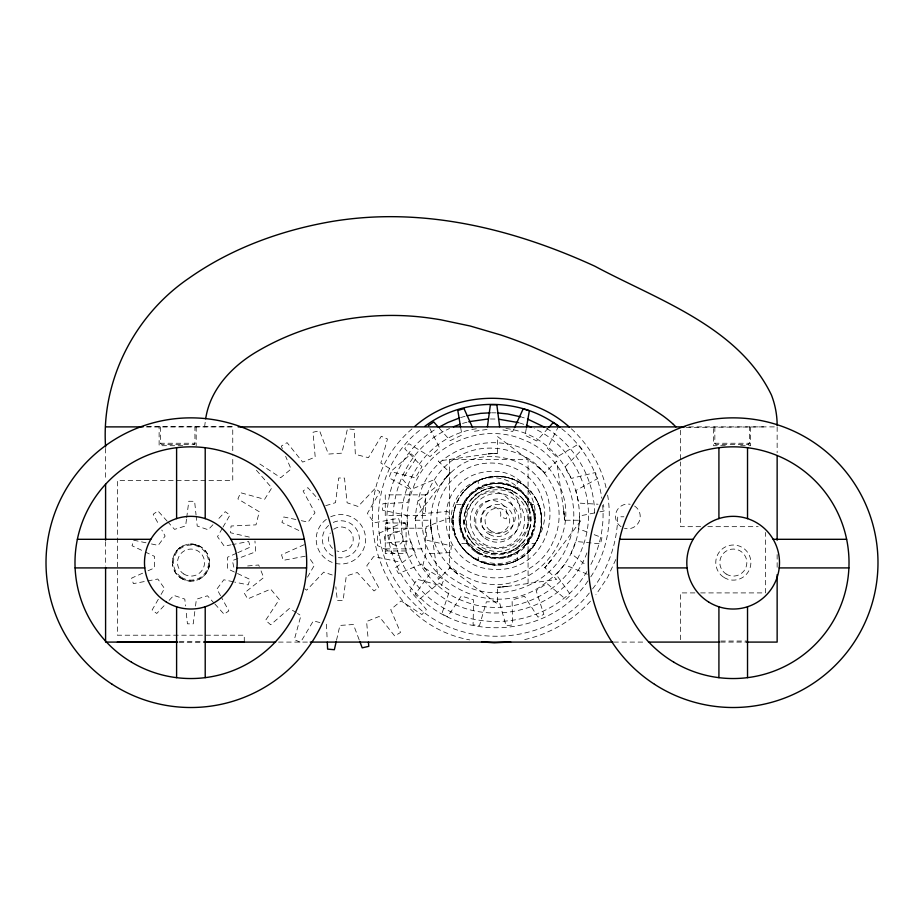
<?xml version="1.0" encoding="UTF-8"?>
<svg xmlns="http://www.w3.org/2000/svg" width="924" height="924" viewBox="0 0 924 924"><rect width="100%" height="100%" fill="white"/><g stroke="black" fill="none" stroke-linecap="round" stroke-linejoin="round"><path stroke-width="0.69" stroke-dasharray="4.62 3.46" d="M172.488 562.751C172.291 554.654 178.043 546.916 185.863 544.779M209.54 562.393C209.736 570.489 203.973 578.228 196.165 580.364M453.003 520.304C451.513 518.098 458.593 495.449 454.643 508.697L455.313 506.514M482.767 486.371L473.769 491.811L467.336 498.579L462.381 507.796L460.187 518.064L460.66 527.107L463.767 536.763L469.704 545.599L476.842 551.732L485.47 555.936L495.206 557.819L505.624 556.953L515.13 553.361L523.642 546.996L530.792 536.994L534.315 525.086L533.98 513.987L534.557 519.531C534.291 505.671 525.537 492.48 512.901 486.809M460.152 522.707L460.187 518.064M534.569 521.367A37.237 37.237 0 0 1 478.101 552.529A37.237 37.237 0 0 1 479.348 488.034A37.237 37.237 0 0 1 534.569 521.367L533.206 530.676M537.687 539.004L541.025 528.158L541.487 516.562M453.834 512.115C446.8 541.476 476.114 570.882 505.451 564.229M541.522 524.22L541.533 517.151L540.136 509.089L537.306 501.455L532.64 493.82L525.398 486.324L517.255 481.034L507.08 477.396L497.805 476.31L509.286 477.951L504.851 476.957L505.451 477.061M460.106 519.923L461.48 510.614M453.234 516.158L453.118 517.579L453.326 515.349M541.36 525.929L541.025 528.158L541.175 514.033L538.138 503.291M204.608 426.888L205.359 420.813M186.509 519.069L185.632 525.918L174.567 529.371L168.087 522.199M186.694 517.694L188.808 501.258L194.606 501.316L196.061 515.061M194.802 611.561L193.22 623.896L187.422 623.827L186.117 611.457M195.507 606.075L196.396 599.226L207.461 595.772L213.929 602.956M534.037 526.957L534.384 524.462M460.36 516.204L460.637 514.333M526.276 428.482L525.086 435.296L536.705 440.944L547.805 428.597M465.142 512.092C453.303 553.915 519.531 571.228 529.66 528.967C541.51 487.144 475.283 469.831 465.142 512.092L466.401 508.258L465.846 509.759M336.509 640.274L339.928 625.421L353.407 624.52L359.274 640.066M454.088 510.903L454.793 508.177M208.524 568.595L209.043 566.816M531.843 534.638L533.471 529.671M461.272 511.388L462.705 506.964M539.512 534.303L540.586 530.376L538.577 536.925L539.362 534.777M529.66 528.967L528.413 532.802L528.967 531.288M615.8 559.528L607.588 577.373L595.911 594.779M462.381 507.796L464.298 503.464M538.669 536.694C533.275 550.923 520.05 561.769 505.058 564.298L509.066 563.397L507.08 563.894L507.934 563.698M586.925 552.864C563.871 616.169 471.852 634.407 427.142 583.806C375.814 534.141 405.301 438.519 476.772 428.701M531.97 534.315L530.376 537.826M513.917 428.932L512.751 431.439L499.988 429.464M500.369 476.414C481.589 474.855 462.739 486.763 456.086 504.4L463.825 504.4L467.336 498.579M458.004 500.184L456.999 502.252L459.113 498.186M590.886 564.437C600.277 546.384 604.481 525.652 602.656 505.37M558.685 426.079L547.355 448.267L556.791 457.091L578.158 444.294L582.178 449.364L564.807 467.221L571.228 478.436L595.414 472.511L597.759 478.528L575.895 490.482L578.724 503.083L598.071 504.227M528.274 541.383L530.792 536.994M158.316 599.249L152.102 610.013L156.757 613.478L165.292 604.435M161.076 594.455L164.518 588.472L157.819 579.025L133.379 583.622L131.647 578.089L143.001 573.019M222.338 528.297L217.498 536.671L224.209 546.13L231 544.848M223.019 527.096L229.926 515.13L225.271 511.665L216.736 520.709M307.507 577.165L314.403 565.199L308.443 556.791M590.794 576.83C606.571 552.748 612.6 522.603 607.484 494.271M586.809 571.575C552.887 631.589 459.193 639.281 416.678 584.823C374.266 537.756 390.783 454.065 449.526 428.551M460.325 496.246L463.016 492.584M528.424 541.141L526.172 544.213M531.658 548.706L534.349 545.044M592.596 588.888C608.454 568.387 617.255 542.665 617.729 516.782L623.908 516.782M587.964 580.907C550.843 637.052 461.942 644.247 416.793 594.201C370.235 548.706 379.14 462.566 435.712 429.152M533.056 546.916L527.05 553.545M176.149 551.513L177.373 550.046M446.881 476.368L413.767 520.235L430.515 520.235A66.967 66.967 0 0 0 431.185 529.706L438.288 579.429L450.127 567.59A66.967 66.967 0 0 0 457.299 573.804L497.47 603.938L497.47 587.202A66.967 66.967 0 0 0 506.941 586.521L556.652 579.429L544.813 567.59A66.967 66.967 0 0 0 551.039 560.418L581.173 520.235L564.437 520.235A66.967 66.967 0 0 0 563.755 510.764L556.652 461.053L544.813 472.892A66.967 66.967 0 0 0 537.653 466.666L497.47 436.532L497.47 453.28A66.967 66.967 0 0 0 487.999 453.95L438.288 461.053L450.127 472.892A66.967 66.967 0 0 0 443.901 480.064L450.127 472.892L446.881 476.368L449.376 473.642L449.376 568.329M524.936 545.645L526.83 543.381L535.389 543.381M589.281 593.046C546.916 647.331 457.241 651.293 410.81 600.219C363.686 553.973 368.399 468.133 421.887 428.632M212.947 524.728L208.2 529.752L197.216 526.045L196.2 516.435M169.08 600.415L173.816 595.391L184.8 599.099L185.528 605.971M466.019 489.27L464.483 490.875L467.625 487.745M590.471 601.166C572.695 620.639 548.844 634.615 522.961 639.939M449.295 473.735L450.127 472.892M469.738 495.645L478.262 488.657L478.262 480.619L483.691 478.459L479.983 479.845M473.4 497.389L476.391 494.64L475.155 495.691M521.413 543.67L518.422 546.419L519.658 545.356M411.965 428.932C337.734 492.261 373.827 622.233 469.738 639.916M178.736 548.706L180.203 547.528M469.242 486.347L471.817 484.395L469.288 486.313M470.997 484.984L472.742 483.76M521.933 557.53L523.689 556.294L520.154 558.65M519.473 550.6L517.255 552.113L517.255 560.256L514.691 561.434L520.143 558.662M517.994 551.628L507.184 556.56M479.013 492.723L482.097 490.91L481.092 491.452M515.8 548.336L512.716 550.15L513.721 549.607M480.422 487.468L478.17 488.715L481.219 487.075M474.52 482.628L480.503 479.625M517.301 560.221L518.341 559.678M148.048 570.766L154.354 567.96L154.493 556.364L145.749 552.229M236.498 553.257L227.662 557.195L227.535 568.78L250.011 579.429L248.163 584.915L234.638 582.051M237.757 552.691L250.381 547.054L248.648 541.522L232.351 544.594M304.239 544.675L281.531 554.816L283.264 560.348L307.704 555.74M512.901 554.481L508.131 556.283M512.739 562.219L510.984 562.82L515.038 561.295M482.686 486.405C493.959 481.485 507.611 482.709 517.833 489.547M485.585 501.778C493.404 498.221 503.938 502.24 506.398 510.718A13.005 13.005 0 0 1 506.872 516.25A12.289 12.289 0 0 1 506.225 518.849L500.415 516.782A6.168 6.168 0 0 0 500.796 515.014A6.872 6.872 0 0 0 500.519 512.589A8.05 8.05 0 0 0 497.643 508.547A9.91 9.91 0 0 0 488.045 507.542A11.538 11.538 0 0 0 484.153 510.048C467.047 538.184 519.011 543.37 515.13 512.624C501.64 464.287 439.951 511.573 477.315 542.111A31.37 31.37 0 0 0 500.531 548.417C528.644 545.992 539.708 506.745 518.953 488.588C500.45 469.08 464.506 477.154 454.931 501.986C442.492 527.997 462.959 560.868 491.222 563.028C524.451 568.029 553.187 531.82 542.469 500.392C533.171 463.19 481.416 450.473 454.874 477.419C428.193 500.531 431.97 546.973 461.018 566.493C490.875 589.443 538.958 575.975 553.291 541.245C568.595 509.563 552.413 468.006 520.096 454.342C430.596 418.098 380.145 550.069 467.821 586.971C505.486 603.453 553.303 582.801 567.856 544.49C585.065 505.012 563.397 454.931 523.238 439.732C481.011 421.321 427.489 445.634 412.739 489.119C395.449 532.859 421.009 586.671 465.396 601.755C510.972 619.715 567.024 593.058 582.686 546.8C599.884 502.552 577.442 448.152 534.199 428.574M484.303 485.758L485.874 485.216M510.36 563.016L512.855 562.173M325.687 505.717L335.516 502.644L338.692 477.974L344.49 478.043L347.112 502.772L358.085 506.479L375.156 488.392L379.81 491.857L367.394 513.398L374.093 522.845L398.533 518.249L400.265 523.781L377.558 533.91L377.419 545.507L399.896 556.144L398.048 561.642L373.712 556.491L366.793 565.788L378.724 587.606L374.001 590.967L357.345 572.499L346.281 575.952L343.104 600.612L337.306 600.554L335.851 586.809M485.042 485.493L490.02 484.13M482.825 478.748L491.718 476.668L499.295 476.357L491.718 476.668M460.579 417.567L465.858 416.1M462.543 423.423L467.509 422.049M485.216 477.997L487.606 477.396M487.803 488.6L491.337 487.745L490.159 487.988M507.01 552.46L503.476 553.314L504.654 553.072M594.559 512.936L579.648 515.973L578.632 528.851L588.992 532.732M599.988 511.827L604.053 511.007L603.591 504.562M489.154 484.315L492.619 483.702M505.52 556.976L494.756 557.796M160.36 426.888L160.36 443.243L161.596 444.479L194.155 444.386L194.941 443.243L194.941 426.888M714.841 426.888L714.841 443.243L715.626 444.386L748.186 444.479L749.422 443.243L749.422 426.888M387.733 522.996L386.821 523.169L387.733 522.996A2.472 2.472 0 0 0 385.262 525.467M187.503 544.386L189.143 544.144M194.514 580.757L192.885 581M487.063 429.417L474.289 431.3L473.146 428.771M503.06 557.438L497.828 557.877M502.956 564.622L495.38 564.934L487.664 563.906L492.688 564.726L482.698 562.485M502.922 564.622L494.271 564.864M247.644 565.962L258.685 564.991L260.198 568.745M494.409 483.518L503.649 483.945M495.206 483.46L500.462 483.541M495.241 476.357L502.922 476.668M491.533 412.809L496.534 412.866M490.39 418.988L496.373 419.034M146.997 426.773L232.756 426.773L232.756 455.162M146.211 426.888L233.853 426.888M688.877 426.888L775.721 426.888M686.278 427.396L765.372 426.888M182.744 445.714L159.124 445.714L159.124 426.773M725.317 445.714L713.605 445.714L713.605 427.396M740.644 445.714L750.658 445.714L750.658 427.396M700.658 526.68L680.514 526.68L680.514 461.931M707.842 526.68L758.177 526.68M385.262 528.205L425.652 528.205L425.652 548.891L385.262 548.891M385.262 550.958L406.11 550.958M694.906 592.908L680.514 592.908L680.514 641.048M700.658 592.908L765.372 592.908L765.372 532.432M720.789 641.048L746.673 641.048M179.372 641.891L203.892 641.891M179.083 642.088L203.961 642.088M278.528 642.088L310.233 642.088M613.836 642.088L646.003 642.088M720.628 642.088L746.615 642.088M190.829 544.051C198.926 543.843 206.676 549.607 208.801 557.415M191.187 581.092C183.091 581.3 175.352 575.537 173.215 567.729M492.053 564.656L495.241 564.922M482.686 554.874L480.157 553.684L487.306 556.502L495.206 557.819M403.649 522.996L404.55 523.169L403.649 522.996A2.472 2.472 0 0 1 406.11 525.467M499.838 487.271L503.476 487.745L502.263 487.537M494.975 553.776L491.337 553.314L492.55 553.511M490.02 557.16L492.896 557.611M505.913 428.517C576.899 436.729 606.525 535.643 549.376 579.741C492.122 630.63 397.355 573.781 418.48 499.041C432.49 435.054 527.546 420.986 556.837 480.746C590.378 538.149 523.619 609.205 464.83 576.172C399.572 543.058 435.793 439.593 507.888 458.893C572.776 475.248 559.205 576.102 490.621 569.184C433.402 564.31 429.163 476.611 488.507 471.494C540.436 466.158 555.613 546.015 501.42 554.573A37.549 37.549 0 0 1 473.562 547.077C466.828 541.695 461.942 533.98 460.383 525.467M503.06 483.853L508.131 485.008M295.911 519.531L283.749 516.955L281.901 522.441L300.623 531.312M301.328 520.674L308.085 522.106L315.003 512.808L303.072 490.991L307.796 487.629L318.896 499.942M146.027 542.804L133.865 540.228L132.017 545.726L144.502 551.64M151.432 543.947L158.2 545.379L165.119 536.082L161.804 530.018M233.287 581.762L223.827 579.764L216.909 589.062L220.882 596.338M249.365 537.087L230.469 532.744L231.081 526.01L255.983 524.867L259.286 511.757L237.907 498.937L240.563 492.723L264.599 499.33L271.795 487.884L255.417 469.092M485.389 563.34L487.606 563.894M319.912 622.557L313.363 620.905L300.543 642.296L294.329 639.639L300.935 615.592L297.493 613.444M505.624 484.338L511.018 486.001M195.253 544.548L200.473 546.65M522.106 417.255L524.255 417.925M519.392 422.88L525.433 424.867M332.247 574.994L323.712 572.118L306.641 590.205L304.781 588.819M511.469 478.62L513.617 479.406L510.36 478.262M481.058 561.873L483.206 562.658L478.944 560.984L481.058 561.873L480.503 561.653M594.178 534.673L601.951 537.583L600.496 543.878L575.71 541.441L570.94 553.453L586.278 565.292M512.739 479.071L520.72 482.986L515.038 479.995L515.731 480.307M510.568 485.828L515.13 487.93M587.41 574.254L564.437 564.61L556.34 574.682L570.697 595.044L565.95 599.422L546.835 583.437L536.139 590.667L543.855 614.356L538.022 617.14L524.474 596.234L512.115 599.999L512.508 624.901L506.109 625.837L499.33 601.87L486.405 601.824L479.441 625.733L473.065 624.751L473.642 599.849L461.307 595.992L447.609 616.793L441.799 613.963L449.688 590.344L439.039 583.021L419.819 598.856L415.095 594.444L429.602 574.197L421.587 564.067L398.544 573.538L395.345 567.925L415.176 552.852L410.499 540.806L385.689 543.058L384.28 536.763L407.669 528.205L406.756 515.315L382.386 510.152L382.894 503.719L407.773 502.437L410.695 489.847L388.923 477.743L391.314 471.737L415.454 477.847L421.956 466.678L404.735 448.683L408.778 443.647L430.053 456.606L439.558 447.851L429.637 428.055M509.32 489.385L512.716 490.91L511.561 490.332M485.493 551.674L482.097 550.15L483.252 550.716M480.422 553.822L476.842 551.732M296.35 612.716L289.489 608.408L270.686 624.774L265.604 620.327L279.314 599.514L270.651 589.131L247.713 598.902L244.248 593.104L263.71 577.535L260.695 570.004M546.604 428.378C576.253 446.535 595.275 480.676 594.559 515.5M259.863 463.998L280.688 477.708L291.06 469.046L285.632 456.306M475.271 550.646L478.262 552.633L478.262 560.66L471.067 556.352M519.404 490.644L517.255 489.177L517.255 481.034L523.608 484.927M561.78 428.736C583.171 445.853 597.967 471.113 601.824 498.29M525.398 486.324L528.713 489.327M469.276 554.966L465.962 551.963M571.379 428.828C588.831 444.814 601.432 466.158 606.433 489.327M472.337 548.244L467.856 543.381L459.286 543.381L458.304 541.649L464.437 550.357M167.163 521.171L157.912 510.903L153.188 514.264L159.147 525.167M214.865 603.984L224.116 614.241L228.84 610.88L221.552 597.551M439.258 428.182L450.265 440.621L461.919 435.054L460.787 428.228M531.67 492.596L530.237 490.933L532.998 494.294M524.971 495.68L529.267 501.478M468.503 544.213L464.541 538.288M523.03 499.203L525.317 502.286L524.52 501.131M471.771 541.857L469.496 538.773L470.293 539.928M534.222 496.049L536.382 499.63M464.784 538.738L463.074 535.215M456.548 537.999L457.38 539.847M537.306 501.455L538.588 504.4L530.85 504.4L533.668 512.462M282.374 448.66L281.289 446.107L287.098 442.642L302.668 462.116L315.211 457.08L313.005 432.247L319.6 430.746L328.39 454.077L341.868 453.164L347.447 428.875L354.181 429.475L355.336 454.377L368.433 457.68L381.254 436.301L387.468 438.958L380.861 462.993L392.307 470.189L411.111 453.811L416.193 458.258L402.483 479.082L411.145 489.454L434.084 479.695L437.549 485.493L418.087 501.062L423.111 513.605L447.944 511.411L449.445 517.994L426.114 526.784L427.027 540.274L451.328 545.853L450.716 552.587L425.814 553.73L422.511 566.839L443.89 579.648L441.233 585.862L417.198 579.267L410.002 590.713L426.38 609.505L421.933 614.599L401.108 600.889L390.737 609.551L400.508 632.49L394.698 635.955L379.129 616.481L366.585 621.506L368.179 639.443M463.525 536.243C439.501 486.948 522.164 462.139 520.974 519.103C515.465 556.398 456.294 538.022 479.683 505.786A17.729 17.729 0 0 1 485.585 501.767M532.767 509.182L530.907 504.527L534.014 514.171M538.865 505.128L539.893 508.2M539.42 506.71L540.725 511.538M539.512 506.999L540.09 508.916M461.007 528.828L461.423 530.491M233.853 567.186L232.351 560.602L255.682 551.813L254.955 541.025M453.696 528.401L454.088 530.376L453.003 520.258L453.141 524.139L453.026 521.968M540.586 510.903L541.314 515.026L541.175 514.033M172.823 566.077L172.58 564.448M209.205 559.066L209.436 560.706M460.556 526.484L460.117 521.76M541.533 517.151L541.649 519.115M530.549 516.886L530.746 520.524A33.345 33.345 0 0 1 480.734 549.399A33.345 33.345 0 0 1 480.734 491.649A33.345 33.345 0 0 1 530.746 520.524L530.722 519.311M464.264 524.174L464.067 520.524L464.079 521.748M326.461 624.208L327.165 639.431M534.465 517.717L534.557 521.829M777.142 426.888L777.142 452.714M777.142 554.573L777.142 570.362M680.514 430.272L680.514 460.487M528.078 583.506L528.078 459.494L449.376 459.494L449.376 472.141M244.271 641.891L244.271 635.204L117.36 635.204L117.36 480.619L232.756 480.619L232.756 456.583M196.177 426.773L196.177 445.714M105.59 448.406L105.59 479.972M105.59 541.66L105.59 566.054M634.615 506.063A12.347 12.347 0 0 1 624.462 528.274M621.101 526.738A12.347 12.347 0 0 1 630.11 504.25M333.691 529.267A12.347 12.347 0 0 1 353.118 537.502A12.347 12.347 0 0 1 336.879 550.97M332.548 548.394A12.347 12.347 0 0 1 330.284 532.986M330.723 516.793A24.694 24.694 0 0 1 365.581 540.113A24.694 24.694 0 0 1 329.267 561.087A24.694 24.694 0 0 1 326.484 519.242M333.264 522.418A18.526 18.526 0 0 1 359.228 536.601A18.526 18.526 0 0 1 338.438 557.657M333.125 556.109A18.526 18.526 0 0 1 328.621 525.433M193.705 444.479A1.236 1.236 0 0 0 194.941 443.243L160.36 443.243A1.236 1.236 0 0 0 161.596 444.479M748.186 444.479A1.236 1.236 0 0 0 749.422 443.243L714.841 443.243A1.236 1.236 0 0 0 716.077 444.479M537.676 539.038L535.562 543.104L537.676 539.038M551.039 560.418L544.813 567.59L551.039 560.418M525.433 554.943L522.857 556.895L525.386 554.966M489.177 453.788L487.999 453.95L497.47 453.28L489.177 453.788M506.941 586.521L497.47 587.202L506.941 586.521M425.652 494.86L385.262 494.86L385.262 515.546L425.652 515.546L425.652 494.86M406.11 522.996L385.262 522.996L385.262 553.58L406.11 553.58L406.11 522.996M476.888 559.979L473.954 558.304L476.888 559.979M538.588 467.394L537.653 466.666L544.813 472.892L538.588 467.394M457.299 573.804L450.127 567.59L457.299 573.804M455.162 534.291L454.585 532.363L455.162 534.291M563.917 511.942L563.755 510.764L564.437 520.235L563.917 511.942M431.185 529.706L430.515 520.235L431.185 529.706M484.904 538.265A21.61 21.61 0 0 0 518.872 522.545A21.61 21.61 0 0 0 488.265 500.993A21.61 21.61 0 0 0 484.904 538.265M474.428 558.604A44.329 44.329 0 0 0 541.66 521.506A44.329 44.329 0 0 0 475.918 481.831A44.329 44.329 0 0 0 474.428 558.604M475.964 552.252A38.161 38.161 0 0 0 535.4 523.342A38.161 38.161 0 0 0 480.642 486.336A38.161 38.161 0 0 0 475.964 552.252M481.912 547.331A30.873 30.873 0 0 0 528.216 520.593A30.873 30.873 0 0 0 481.912 493.866A30.873 30.873 0 0 0 481.912 547.331M483.818 544.051A27.166 27.166 0 0 0 524.578 520.524A27.166 27.166 0 0 0 483.818 496.997A27.166 27.166 0 0 0 483.818 544.051M392.434 544.051A6.791 6.791 0 0 0 403.118 539.108A6.791 6.791 0 0 0 393.497 532.339A6.791 6.791 0 0 0 392.434 544.051M490.298 530.63A12.347 12.347 0 0 0 509.702 521.633A12.347 12.347 0 0 0 492.215 509.32A12.347 12.347 0 0 0 490.298 530.63M726.149 574.012A13.502 13.502 0 0 0 746.835 563.074A13.502 13.502 0 0 0 727.015 550.635A13.502 13.502 0 0 0 726.149 574.012M183.83 574.012A13.502 13.502 0 0 0 204.516 563.074A13.502 13.502 0 0 0 184.696 550.635A13.502 13.502 0 0 0 183.83 574.012M181.162 578.262A18.526 18.526 0 0 0 209.529 563.259A18.526 18.526 0 0 0 182.351 546.199A18.526 18.526 0 0 0 181.162 578.262M723.989 577.442A17.556 17.556 0 0 0 750.877 563.224A17.556 17.556 0 0 0 725.121 547.054A17.556 17.556 0 0 0 723.989 577.442M181.67 577.442A17.556 17.556 0 0 0 208.558 563.224A17.556 17.556 0 0 0 182.802 547.054A17.556 17.556 0 0 0 181.67 577.442M489.373 534.43A16.055 16.055 0 0 0 513.455 520.524A16.055 16.055 0 0 0 489.373 506.629A16.055 16.055 0 0 0 489.373 534.43"/><path stroke-width="1.39" d="M105.59 446.973C101.051 380.792 134.373 315.28 188.993 278.17C231.578 248.163 281.728 230.018 332.859 221.321A360.753 360.753 0 0 1 373.677 217.059C450.173 213.525 525.779 234.557 594.825 266.193C657.703 299.942 738.461 326.53 771.448 395.045A84.454 84.454 0 0 1 777.153 425.49M487.433 426.68L490.39 404.735L496.846 404.758L499.641 426.726M526.518 427.119L529.371 410.764L523.203 408.835L514.495 427.673M205.682 418.815C209.944 389.743 231.647 366.689 256.052 352.125C308.073 321.125 371.032 309.528 430.85 318.26A332.12 332.12 0 0 1 440.713 319.785L470.189 326.01L500.773 334.973A494.017 494.017 0 0 1 531.034 346.223C576.518 366.112 621.783 387.722 662.878 415.788A120.363 120.363 0 0 1 673.446 424.416M336.209 641.626L334.349 649.722L327.616 649.11L327.292 642.203M548.729 427.569L553.361 422.418L558.685 426.079M414.888 426.299C457.576 388.865 527.327 388.773 569.438 427.165M424.821 426.334C463.582 396.927 521.621 396.939 559.84 427.292M428.401 425.583L433.749 421.968L438.334 427.142M438.657 427.35L447.793 422.534L459.286 418.018M453.453 426.773L460.106 424.278M467.174 415.731L480.642 413.363L490.17 412.82M468.745 421.702L487.814 419.011M510.729 642.007L494.236 642.781L481.912 641.949M105.59 426.888L143.058 426.888M238.173 426.888L684.915 426.888M77.362 539.304L150.831 539.304M230.85 539.304L304.319 539.304M619.681 539.304L693.15 539.304M773.169 539.304L846.638 539.304M75.098 567.913L144.791 567.913M236.891 567.913L306.583 567.913M617.417 567.913L687.11 567.913M779.209 567.913L848.902 567.913M176.496 641.891L117.36 642.088M205.336 641.891L244.271 641.891M177.651 642.088L105.59 642.088L105.59 567.486M203.961 642.088L275.641 642.088M310.233 642.088L612.855 642.088M648.475 642.088L719.507 642.088M746.615 642.088L777.142 642.088L777.142 574.659M497.666 412.913L507.796 413.975L521.021 416.92M498.498 419.161L518.376 422.591M527.454 419.034L544.686 427.211M526.426 425.248L531.323 427.246M673.423 424.439L674.139 425.132A62.647 62.647 0 0 1 675.906 426.888M472.568 427.512L464.01 408.604L457.819 410.487L460.556 426.865M359.759 641.36L362.196 647.84L368.792 646.338L368.422 642.203M777.142 455.578L777.142 540.228M747.528 447.724L747.528 518.63M747.528 606.745L747.528 677.65M718.918 447.713L718.918 518.583M718.918 606.791L718.918 677.673M205.209 447.724L205.209 518.63M205.209 606.745L205.209 677.65M176.6 447.713L176.6 518.583M176.6 606.791L176.6 677.673M105.59 484.268L105.59 540.228M654.515 684.303A144.825 144.825 0 0 0 877.8 569.993A144.825 144.825 0 0 0 667.163 433.772A144.825 144.825 0 0 0 654.515 684.303M673.827 662.196A115.858 115.858 0 0 0 849.006 564.321A115.858 115.858 0 0 0 676.645 461.55A115.858 115.858 0 0 0 673.827 662.196M708.65 602.021A46.339 46.339 0 0 0 779.475 564.241A46.339 46.339 0 0 0 711.353 521.794A46.339 46.339 0 0 0 708.65 602.021M112.197 684.303A144.825 144.825 0 0 0 335.481 569.993A144.825 144.825 0 0 0 124.844 433.772A144.825 144.825 0 0 0 112.197 684.303M131.508 662.196A115.858 115.858 0 0 0 306.687 564.321A115.858 115.858 0 0 0 134.327 461.55A115.858 115.858 0 0 0 131.508 662.196M166.332 602.021A46.339 46.339 0 0 0 237.156 564.241A46.339 46.339 0 0 0 169.034 521.794A46.339 46.339 0 0 0 166.332 602.021"/></g></svg>
